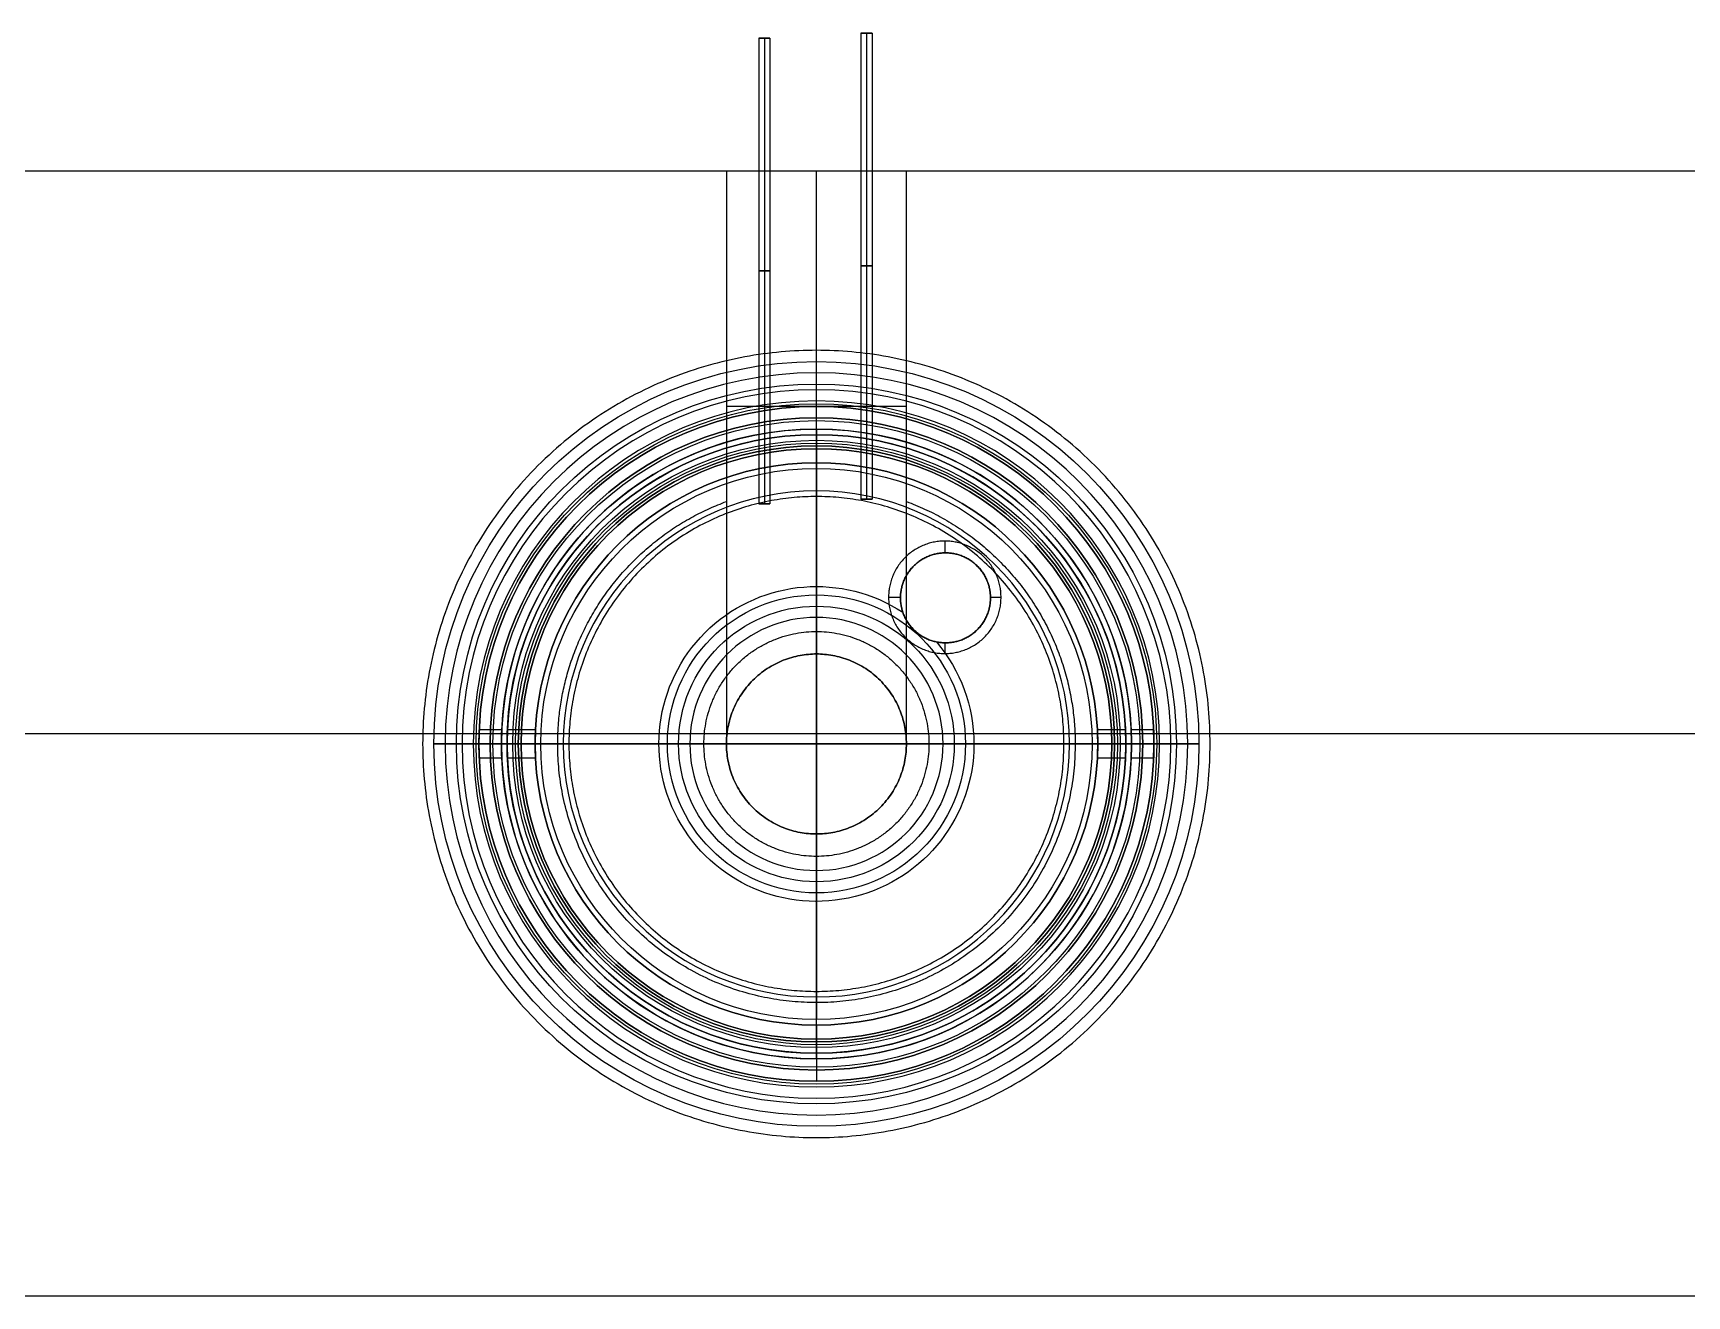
# Model space of a CAD drawing. Header units: millimetres. Extents: x 561 to 1161, y -49 to 63.
# Drawn here: x 708.2 to 855.2, y -49.1 to 63.2 of the extents above; entities that cross this region are included whole.
import ezdxf

# ---------------------------------------------------------------- set-up
doc = ezdxf.new("R2010")
doc.units = ezdxf.units.MM
for name, color, linetype, true_color in [('bobines', 32, 'Continuous', 0xcb5a22), ('Case', 168, 'Continuous', 0x0b0b0b), ('imprimé', 152, 'Continuous', 0x1456c0), ('MDF', 33, 'Continuous', 0xc5a573)]:
    doc.layers.add(name, color=color, linetype=linetype, true_color=true_color)

msp = doc.modelspace()

# ---------------------------------------------------------------- linework, layer by layer
at = {"layer": 'bobines'}
for p, q in [((781.77, 63.21, -188.36), (782.77, 63.21, -188.36)), ((782.27, 63.21, -188.86), (782.27, 63.21, -187.86)), ((772.69, 62.77, -188.36), (773.69, 62.77, -188.36)), ((773.19, 62.77, -188.86), (773.19, 62.77, -187.86)), ((772.69, 21.35, -188.36), (773.69, 21.35, -188.36)), ((773.19, 21.35, -188.86), (773.19, 21.35, -187.86)), ((777.82, 22, -187.15), (777.82, 10, -187.15)), ((777.82, 22, -189.45), (777.82, 10, -189.45)), ((781.77, 21.78, -188.36), (782.77, 21.78, -188.36)), ((782.27, 21.78, -188.86), (782.27, 21.78, -187.86)), ((755.82, 0, -187.15), (767.82, 0, -187.15)), ((755.82, 0, -189.45), (767.82, 0, -189.45)), ((787.82, 0, -187.15), (799.82, 0, -187.15)), ((787.82, 0, -189.45), (799.82, 0, -189.45)), ((777.82, -10, -187.15), (777.82, -22, -187.15)), ((777.82, -10, -189.45), (777.82, -22, -189.45))]:
    msp.add_line(p, q, dxfattribs=at)
at = {"layer": 'bobines', "extrusion": (0, -1, 0)}
for points in [[(782.77, 63.21, -188.36), (782.77, 63.21, -187.86), (782.27, 63.21, -187.86), (781.77, 63.21, -187.86), (781.77, 63.21, -188.36), (781.77, 63.21, -188.86), (782.27, 63.21, -188.86), (782.77, 63.21, -188.86), (782.77, 63.21, -188.36)], [(773.69, 62.77, -188.36), (773.69, 62.77, -187.86), (773.19, 62.77, -187.86), (772.69, 62.77, -187.86), (772.69, 62.77, -188.36), (772.69, 62.77, -188.86), (773.19, 62.77, -188.86), (773.69, 62.77, -188.86), (773.69, 62.77, -188.36)], [(773.69, 42.06, -188.36), (773.69, 42.06, -187.86), (773.19, 42.06, -187.86), (772.69, 42.06, -187.86), (772.69, 42.06, -188.36), (772.69, 42.06, -188.86), (773.19, 42.06, -188.86), (773.69, 42.06, -188.86), (773.69, 42.06, -188.36)], [(782.77, 42.5, -188.36), (782.77, 42.5, -187.86), (782.27, 42.5, -187.86), (781.77, 42.5, -187.86), (781.77, 42.5, -188.36), (781.77, 42.5, -188.86), (782.27, 42.5, -188.86), (782.77, 42.5, -188.86), (782.77, 42.5, -188.36)], [(773.69, 21.35, -188.36), (773.69, 21.35, -187.86), (773.19, 21.35, -187.86), (772.69, 21.35, -187.86), (772.69, 21.35, -188.36), (772.69, 21.35, -188.86), (773.19, 21.35, -188.86), (773.69, 21.35, -188.86), (773.69, 21.35, -188.36)], [(782.77, 21.78, -188.36), (782.77, 21.78, -187.86), (782.27, 21.78, -187.86), (781.77, 21.78, -187.86), (781.77, 21.78, -188.36), (781.77, 21.78, -188.86), (782.27, 21.78, -188.86), (782.77, 21.78, -188.86), (782.77, 21.78, -188.36)]]:
    msp.add_rational_spline(points, [1, 0.707106781187, 1, 0.707106781187, 1, 0.707106781187, 1, 0.707106781187, 1], degree=2, knots=[0, 0, 0, 0.785398, 0.785398, 1.570796, 1.570796, 2.356194, 2.356194, 3.141593, 3.141593, 3.141593], dxfattribs=at)
at = {"layer": 'bobines'}
for points in [[(781.77, 63.21, -188.36), (781.77, 42.5, -188.36), (781.77, 21.78, -188.36)], [(782.27, 63.21, -187.86), (782.27, 42.5, -187.86), (782.27, 21.78, -187.86)], [(782.27, 63.21, -188.86), (782.27, 42.5, -188.86), (782.27, 21.78, -188.86)], [(782.77, 63.21, -188.36), (782.77, 42.5, -188.36), (782.77, 21.78, -188.36)], [(772.69, 62.77, -188.36), (772.69, 42.06, -188.36), (772.69, 21.35, -188.36)], [(773.19, 62.77, -187.86), (773.19, 42.06, -187.86), (773.19, 21.35, -187.86)], [(773.19, 62.77, -188.86), (773.19, 42.06, -188.86), (773.19, 21.35, -188.86)], [(773.69, 62.77, -188.36), (773.69, 42.06, -188.36), (773.69, 21.35, -188.36)], [(777.82, 22, -187.15), (777.82, 22, -188.3), (777.82, 22, -189.45)], [(777.82, 10, -189.45), (777.82, 10, -188.3), (777.82, 10, -187.15)], [(767.82, 0, -189.45), (767.82, 0, -188.3), (767.82, 0, -187.15)], [(755.82, 0, -187.15), (755.82, 0, -188.3), (755.82, 0, -189.45)], [(787.82, 0, -189.45), (787.82, 0, -188.3), (787.82, 0, -187.15)], [(799.82, 0, -187.15), (799.82, 0, -188.3), (799.82, 0, -189.45)], [(777.82, -10, -189.45), (777.82, -10, -188.3), (777.82, -10, -187.15)], [(777.82, -22, -187.15), (777.82, -22, -188.3), (777.82, -22, -189.45)]]:
    msp.add_open_spline(points, degree=2, dxfattribs=at)
for points, knots in [([(799.82, 0, -187.15), (799.82, -22, -187.15), (777.82, -22, -187.15), (755.82, -22, -187.15), (755.82, 0, -187.15), (755.82, 22, -187.15), (777.82, 22, -187.15), (799.82, 22, -187.15), (799.82, 0, -187.15)], [0, 0, 0, 34.557519, 34.557519, 69.115038, 69.115038, 103.672558, 103.672558, 138.230077, 138.230077, 138.230077]), ([(799.82, 0, -189.45), (799.82, -22, -189.45), (777.82, -22, -189.45), (755.82, -22, -189.45), (755.82, 0, -189.45), (755.82, 22, -189.45), (777.82, 22, -189.45), (799.82, 22, -189.45), (799.82, 0, -189.45)], [0, 0, 0, 34.557519, 34.557519, 69.115038, 69.115038, 103.672558, 103.672558, 138.230077, 138.230077, 138.230077]), ([(799.82, 0, -188.3), (799.82, -22, -188.3), (777.82, -22, -188.3), (755.82, -22, -188.3), (755.82, 0, -188.3), (755.82, 22, -188.3), (777.82, 22, -188.3), (799.82, 22, -188.3), (799.82, 0, -188.3)], [0, 0, 0, 34.557519, 34.557519, 69.115038, 69.115038, 103.672558, 103.672558, 138.230077, 138.230077, 138.230077]), ([(787.82, 0, -187.15), (787.82, 10, -187.15), (777.82, 10, -187.15), (767.82, 10, -187.15), (767.82, 0, -187.15), (767.82, -10, -187.15), (777.82, -10, -187.15), (787.82, -10, -187.15), (787.82, 0, -187.15)], [0, 0, 0, 15.707963, 15.707963, 31.415927, 31.415927, 47.12389, 47.12389, 62.831853, 62.831853, 62.831853]), ([(787.82, 0, -189.45), (787.82, 10, -189.45), (777.82, 10, -189.45), (767.82, 10, -189.45), (767.82, 0, -189.45), (767.82, -10, -189.45), (777.82, -10, -189.45), (787.82, -10, -189.45), (787.82, 0, -189.45)], [0, 0, 0, 15.707963, 15.707963, 31.415927, 31.415927, 47.12389, 47.12389, 62.831853, 62.831853, 62.831853]), ([(787.82, 0, -188.43), (787.82, 10, -188.43), (777.82, 10, -188.43), (767.82, 10, -188.43), (767.82, 0, -188.43), (767.82, -10, -188.43), (777.82, -10, -188.43), (787.82, -10, -188.43), (787.82, 0, -188.43)], [0, 0, 0, 15.707963, 15.707963, 31.415927, 31.415927, 47.12389, 47.12389, 62.831853, 62.831853, 62.831853])]:
    msp.add_rational_spline(points, [1, 0.707106781187, 1, 0.707106781187, 1, 0.707106781187, 1, 0.707106781187, 1], degree=2, knots=knots, dxfattribs=at)
at = {"layer": 'Case'}
for p, q in [((789.23, 18.04, 70.71), (789.23, 16.99, 70.71)), ((784.23, 13.04, 70.71), (785.29, 13.04, 70.71)), ((793.29, 13.04, 70.71), (794.23, 13.04, 70.71)), ((789.23, 8.99, 70.71), (789.23, 8.04, 70.71))]:
    msp.add_line(p, q, dxfattribs=at)
at = {"layer": 'Case', "extrusion": (1, 0, 0)}
for points in [[(30, -30.09), (34, -63.09)], [(34, -63.09), (26.5, -68.09)], [(30, 49.91), (33, 67.91)], [(33, 67.91), (28, 71.91)], [(30, -6.09), (30, -30.09)], [(30, -5.59), (30, 49.91)], [(24.5, -66.09), (29, -63.09)], [(29, -63.09), (25, -30.09)], [(28, 10.41), (28, -5.59)], [(27.5, 8.91), (27.5, -6.09)], [(22.5, 68.91), (27.5, 64.91)], [(27.5, 64.91), (25, 49.91)], [(25, 9.91), (26.5, 9.91)], [(25, -30.09), (25, 9.91)], [(25, 49.91), (25, 10.41)], [(0, -6.09), (0, -30.09)], [(0, -5.59), (0, 0.9)], [(0, 3.4), (0, 49.91)], [(0, 10.41), (0, 3.4)], [(0, 0.9), (0, -5.59)], [(0, 8.91), (0, 3.4)], [(0, 0.9), (0, -6.09)], [(0, -30.09), (0, 0.9)], [(0, 3.4), (0, 9.91)], [(0, 49.91), (0, 10.41)], [(0, -30.09), (0, 0.9)], [(0, 3.4), (0, 9.91)], [(0, 49.91), (0, 10.41)], [(0, 0.9), (0, -6.09)], [(0, 10.41), (0, 3.4)], [(0, 0.9), (0, -5.59)], [(0, -6.09), (0, -30.09)], [(0, -5.59), (0, 0.9)], [(0, 3.4), (0, 49.91)], [(0, 8.91), (0, 3.4)], [(-22.5, 68.91), (-27.5, 64.91)], [(-24.5, -66.09), (-29, -63.09)], [(-29, -63.09), (-25, -30.09)], [(-25, -30.09), (-25, 9.91)], [(-25, 9.91), (-26.5, 9.91)], [(-27.5, 64.91), (-25, 49.91)], [(-25, 49.91), (-25, 10.41)], [(-34, -63.09), (-26.5, -68.09)], [(-27.5, 8.91), (-27.5, -6.09)], [(-28, 10.41), (-28, -5.59)], [(-33, 67.91), (-28, 71.91)], [(-30, -6.09), (-30, -30.09)], [(-30, -30.09), (-34, -63.09)], [(-30, -5.59), (-30, 49.91)], [(-30, 49.91), (-33, 67.91)]]:
    msp.add_lwpolyline(points, dxfattribs=at)
at = {"layer": 'Case'}
for points in [[(777.82, 27.5), (777.82, 30)], [(777.82, 28), (777.82, 30)], [(777.82, 28), (777.82, 8)], [(777.82, 25), (777.82, 28)], [(777.82, 26.5), (777.82, 0)], [(777.82, 0), (777.82, 24.5)], [(777.82, 8), (777.82, 22.5)], [(750.32, 0), (747.82, 0)], [(749.82, 0), (747.82, 0)], [(749.82, 0), (769.82, 0)], [(752.82, 0), (749.82, 0)], [(751.32, 0), (777.82, 0)], [(777.82, 0), (753.32, 0)], [(769.82, 0), (755.32, 0)], [(777.82, 0), (802.32, 0)], [(804.32, 0), (777.82, 0)], [(777.82, -26.5), (777.82, 0)], [(777.82, 0), (777.82, -24.5)], [(805.82, 0), (785.82, 0)], [(785.82, 0), (800.32, 0)], [(802.82, 0), (805.82, 0)], [(805.32, 0), (807.82, 0)], [(805.82, 0), (807.82, 0)], [(777.82, -28), (777.82, -8)], [(777.82, -8), (777.82, -22.5)], [(777.82, -25), (777.82, -28)], [(777.82, -27.5), (777.82, -30)], [(777.82, -28), (777.82, -30)]]:
    msp.add_lwpolyline(points, dxfattribs=at)
at = {"layer": 'Case', "extrusion": (0, 1, 0)}
for points in [[(-747.82, -30.09), (-743.82, -63.09)], [(-743.82, -63.09), (-751.32, -68.09)], [(-747.82, 49.91), (-744.82, 67.91)], [(-744.82, 67.91), (-749.82, 71.91)], [(-753.32, -66.09), (-748.82, -63.09)], [(-748.82, -63.09), (-752.82, -30.09)], [(-755.32, 68.91), (-750.32, 64.91)], [(-750.32, 64.91), (-752.82, 49.91)], [(-752.82, 9.91), (-751.32, 9.91)], [(-800.32, 68.91), (-805.32, 64.91)], [(-802.32, -66.09), (-806.82, -63.09)], [(-802.82, 9.91), (-804.32, 9.91)], [(-806.82, -63.09), (-802.82, -30.09)], [(-805.32, 64.91), (-802.82, 49.91)], [(-811.82, -63.09), (-804.32, -68.09)], [(-810.82, 67.91), (-805.82, 71.91)], [(-807.82, -30.09), (-811.82, -63.09)], [(-807.82, 49.91), (-810.82, 67.91)]]:
    msp.add_lwpolyline(points, dxfattribs=at)
at = {"layer": 'Case'}
for centre, radius in [((777.82, 0, -63.09), 34), ((777.82, 0, -46.59), 32), ((777.82, 0, -65.59), 30.25), ((777.82, 0, -6.09), 30), ((777.82, 0, -30.09), 30), ((777.82, 0, -18.09), 30), ((777.82, 0, -63.09), 29), ((777.82, 0, -6.09), 28.75), ((777.82, 0, -6.09), 27.5), ((777.82, 0, 8.91), 27.5), ((777.82, 0, -46.59), 27), ((777.82, 0, 9.41), 27), ((777.82, 0, -64.59), 26.75), ((777.82, 0, -68.09), 26.5), ((777.82, 0, 9.91), 26.5), ((777.82, 0, 9.91), 26.25), ((777.82, 0, -30.09), 25), ((777.82, 0, 9.91), 25), ((777.82, 0, -10.09), 25), ((777.82, 0, -66.09), 24.5), ((777.82, 0, -68.09), 13.25), ((777.82, 0, -66.09), 12.25)]:
    msp.add_circle(centre, radius, dxfattribs=at)
at = {"layer": 'Case', "extrusion": (0, 0, -1)}
for centre, radius in [((-777.82, 0, -67.91), 33), ((-777.82, 0, -58.91), 31.5), ((-777.82, 0, -69.91), 30.5), ((-777.82, 0, 5.59), 30), ((-777.82, 0, -49.91), 30), ((-777.82, 0, -22.16), 30), ((-777.82, 0, 5.59), 29), ((-777.82, 0, -10.41), 28), ((-777.82, 0, 5.59), 28), ((-777.82, 0, -71.91), 28), ((-777.82, 0, -64.91), 27.5), ((-777.82, 0, -10.41), 26.5), ((-777.82, 0, -57.41), 26.25), ((-777.82, 0, -49.91), 25), ((-777.82, 0, -10.41), 25), ((-777.82, 0, -66.91), 25), ((-777.82, 0, -30.16), 25), ((-777.82, 0, -68.91), 22.5), ((-777.82, 0, -68.91), 11.25)]:
    msp.add_circle(centre, radius, dxfattribs=at)
for centre, radius, start, end in [((-777.82, 0, -2.41), 28, 2.5066, 177.4934), ((-777.82, 0, -71.91), 14, 180, 123.2653), ((-777.82, 0, -71.91), 14, 139.6252, 180), ((-777.82, 0, -2.41), 28, 182.5066, 357.4934)]:
    msp.add_arc(centre, radius, start, end, dxfattribs=at)
at = {"layer": 'Case'}
for start, end in [(2.5535, 177.4465), (182.5535, 357.4465)]:
    msp.add_arc((777.82, 0, 1.91), 27.5, start, end, dxfattribs=at)
for points in [[(777.82, 27.5, 8.91), (777.82, 27, 9.41), (777.82, 26.5, 9.91)], [(789.23, 18.04, 70.71), (789.23, 18.04, 69.81), (789.23, 18.04, 68.91)], [(789.29, 16.99, 71.91), (789.29, 16.99, 71.31), (789.29, 16.99, 70.71)], [(784.23, 13.04, 70.71), (784.23, 13.04, 69.81), (784.23, 13.04, 68.91)], [(785.29, 12.99, 71.91), (785.29, 12.99, 71.31), (785.29, 12.99, 70.71)], [(793.29, 12.99, 71.91), (793.29, 12.99, 71.31), (793.29, 12.99, 70.71)], [(794.23, 13.04, 70.71), (794.23, 13.04, 69.81), (794.23, 13.04, 68.91)], [(789.29, 8.99, 71.91), (789.29, 8.99, 71.31), (789.29, 8.99, 70.71)], [(777.82, 8, 71.91), (777.82, 8, 70.41), (777.82, 8, 68.91)], [(789.23, 8.04, 70.71), (789.23, 8.04, 69.81), (789.23, 8.04, 68.91)], [(749.82, 0, 0.9), (748.82, 0, 0.9), (747.82, 0, 0.9)], [(749.85, 1.25, 2.15), (748.85, 1.25, 2.15), (747.85, 1.25, 2.15)], [(752.82, 0, 0.9), (751.57, 0, 0.9), (750.32, 0, 0.9)], [(750.32, 0, 8.91), (750.82, 0, 9.41), (751.32, 0, 9.91)], [(752.85, 1.25, 2.15), (751.6, 1.25, 2.15), (750.35, 1.25, 2.15)], [(785.82, 0, 71.91), (785.82, 0, 70.41), (785.82, 0, 68.91)], [(805.29, 1.25, 2.15), (804.04, 1.25, 2.15), (802.79, 1.25, 2.15)], [(805.32, 0, 0.9), (804.07, 0, 0.9), (802.82, 0, 0.9)], [(807.79, 1.25, 2.15), (806.79, 1.25, 2.15), (805.79, 1.25, 2.15)], [(807.82, 0, 0.9), (806.82, 0, 0.9), (805.82, 0, 0.9)], [(749.82, 0, 3.4), (748.82, 0, 3.4), (747.82, 0, 3.4)], [(749.85, -1.25, 2.15), (748.85, -1.25, 2.15), (747.85, -1.25, 2.15)], [(752.82, 0, 3.4), (751.57, 0, 3.4), (750.32, 0, 3.4)], [(752.85, -1.25, 2.15), (751.6, -1.25, 2.15), (750.35, -1.25, 2.15)], [(769.82, 0, 71.91), (769.82, 0, 70.41), (769.82, 0, 68.91)], [(805.29, -1.25, 2.15), (804.04, -1.25, 2.15), (802.79, -1.25, 2.15)], [(805.32, 0, 3.4), (804.07, 0, 3.4), (802.82, 0, 3.4)], [(805.32, 0, 8.91), (804.82, 0, 9.41), (804.32, 0, 9.91)], [(807.79, -1.25, 2.15), (806.79, -1.25, 2.15), (805.79, -1.25, 2.15)], [(807.82, 0, 3.4), (806.82, 0, 3.4), (805.82, 0, 3.4)], [(777.82, -8, 71.91), (777.82, -8, 70.41), (777.82, -8, 68.91)], [(777.82, -27.5, 8.91), (777.82, -27, 9.41), (777.82, -26.5, 9.91)]]:
    msp.add_open_spline(points, degree=2, dxfattribs=at)
for points, knots in [([(794.23, 13.04, 70.71), (794.23, 8.04, 70.71), (789.23, 8.04, 70.71), (784.23, 8.04, 70.71), (784.23, 13.04, 70.71), (784.23, 18.04, 70.71), (789.23, 18.04, 70.71), (794.23, 18.04, 70.71), (794.23, 13.04, 70.71)], [0, 0, 0, 7.853982, 7.853982, 15.707963, 15.707963, 23.561945, 23.561945, 31.415927, 31.415927, 31.415927]), ([(794.23, 13.04, 68.91), (794.23, 8.04, 68.91), (789.23, 8.04, 68.91), (784.23, 8.04, 68.91), (784.23, 13.04, 68.91), (784.23, 18.04, 68.91), (789.23, 18.04, 68.91), (794.23, 18.04, 68.91), (794.23, 13.04, 68.91)], [0, 0, 0, 7.853982, 7.853982, 15.707963, 15.707963, 23.561945, 23.561945, 31.415927, 31.415927, 31.415927]), ([(794.23, 13.04, 69.21), (794.23, 8.04, 69.21), (789.23, 8.04, 69.21), (784.23, 8.04, 69.21), (784.23, 13.04, 69.21), (784.23, 18.04, 69.21), (789.23, 18.04, 69.21), (794.23, 18.04, 69.21), (794.23, 13.04, 69.21)], [0, 0, 0, 7.853982, 7.853982, 15.707963, 15.707963, 23.561945, 23.561945, 31.415927, 31.415927, 31.415927]), ([(793.29, 12.99, 70.71), (793.29, 16.99, 70.71), (789.29, 16.99, 70.71), (785.29, 16.99, 70.71), (785.29, 12.99, 70.71), (785.29, 8.99, 70.71), (789.29, 8.99, 70.71), (793.29, 8.99, 70.71), (793.29, 12.99, 70.71)], [-25.132741, -25.132741, -25.132741, -18.849556, -18.849556, -12.566371, -12.566371, -6.283185, -6.283185, 0, 0, 0]), ([(793.29, 12.99, 71.91), (793.29, 16.99, 71.91), (789.29, 16.99, 71.91), (785.29, 16.99, 71.91), (785.29, 12.99, 71.91), (785.29, 8.99, 71.91), (789.29, 8.99, 71.91), (793.29, 8.99, 71.91), (793.29, 12.99, 71.91)], [-25.132741, -25.132741, -25.132741, -18.849556, -18.849556, -12.566371, -12.566371, -6.283185, -6.283185, 0, 0, 0]), ([(793.29, 12.99, 71.24), (793.29, 8.99, 71.24), (789.29, 8.99, 71.24), (785.29, 8.99, 71.24), (785.29, 12.99, 71.24), (785.29, 16.99, 71.24), (789.29, 16.99, 71.24), (793.29, 16.99, 71.24), (793.29, 12.99, 71.24)], [0, 0, 0, 6.283185, 6.283185, 12.566371, 12.566371, 18.849556, 18.849556, 25.132741, 25.132741, 25.132741]), ([(785.82, 0, 71.91), (785.82, 8, 71.91), (777.82, 8, 71.91), (769.82, 8, 71.91), (769.82, 0, 71.91), (769.82, -8, 71.91), (777.82, -8, 71.91), (785.82, -8, 71.91), (785.82, 0, 71.91)], [-50.265482, -50.265482, -50.265482, -37.699112, -37.699112, -25.132741, -25.132741, -12.566371, -12.566371, 0, 0, 0]), ([(785.82, 0, 68.91), (785.82, -8, 68.91), (777.82, -8, 68.91), (769.82, -8, 68.91), (769.82, 0, 68.91), (769.82, 8, 68.91), (777.82, 8, 68.91), (785.82, 8, 68.91), (785.82, 0, 68.91)], [0, 0, 0, 12.566371, 12.566371, 25.132741, 25.132741, 37.699112, 37.699112, 50.265482, 50.265482, 50.265482]), ([(785.82, 0, 71.26), (785.82, -8, 71.26), (777.82, -8, 71.26), (769.82, -8, 71.26), (769.82, 0, 71.26), (769.82, 8, 71.26), (777.82, 8, 71.26), (785.82, 8, 71.26), (785.82, 0, 71.26)], [0, 0, 0, 12.566371, 12.566371, 25.132741, 25.132741, 37.699112, 37.699112, 50.265482, 50.265482, 50.265482])]:
    msp.add_rational_spline(points, [1, 0.707106781187, 1, 0.707106781187, 1, 0.707106781187, 1, 0.707106781187, 1], degree=2, knots=knots, dxfattribs=at)
for points, knots in [([(747.85, 1.25, 2.15), (747.85, 1.25, 1.99), (747.85, 1.22, 1.83), (747.84, 1.09, 1.52), (747.84, 1, 1.39), (747.83, 0.77, 1.15), (747.83, 0.63, 1.06), (747.82, 0.33, 0.94), (747.82, 0.16, 0.9), (747.82, 0, 0.9), (747.82, -0.16, 0.9), (747.82, -0.33, 0.94), (747.83, -0.63, 1.06), (747.83, -0.77, 1.15), (747.84, -1, 1.39), (747.84, -1.09, 1.52), (747.85, -1.22, 1.83), (747.85, -1.25, 1.99), (747.85, -1.25, 2.15), (747.85, -1.25, 2.32), (747.85, -1.22, 2.48), (747.84, -1.09, 2.78), (747.84, -1, 2.92), (747.83, -0.77, 3.15), (747.83, -0.63, 3.25), (747.82, -0.33, 3.37), (747.82, -0.16, 3.4), (747.82, 0, 3.4), (747.82, 0.16, 3.4), (747.82, 0.33, 3.37), (747.83, 0.63, 3.25), (747.83, 0.77, 3.15), (747.84, 1, 2.92), (747.84, 1.09, 2.78), (747.85, 1.22, 2.48), (747.85, 1.25, 2.32), (747.85, 1.25, 2.15)], [0, 0, 0, 0, 0.494101, 0.494101, 0.98818, 0.98818, 1.482259, 1.482259, 1.976359, 1.976359, 1.976359, 2.47046, 2.47046, 2.964539, 2.964539, 3.458618, 3.458618, 3.952719, 3.952719, 3.952719, 4.44682, 4.44682, 4.940899, 4.940899, 5.434978, 5.434978, 5.929078, 5.929078, 5.929078, 6.423179, 6.423179, 6.917258, 6.917258, 7.411337, 7.411337, 7.905438, 7.905438, 7.905438, 7.905438]), ([(749.85, 1.25, 2.15), (749.85, 1.25, 2.32), (749.85, 1.22, 2.48), (749.84, 1.09, 2.78), (749.84, 1, 2.92), (749.83, 0.77, 3.15), (749.83, 0.63, 3.25), (749.82, 0.33, 3.37), (749.82, 0.16, 3.4), (749.82, 0, 3.4), (749.82, -0.16, 3.4), (749.82, -0.33, 3.37), (749.83, -0.63, 3.25), (749.83, -0.77, 3.15), (749.84, -1, 2.92), (749.84, -1.09, 2.78), (749.85, -1.22, 2.48), (749.85, -1.25, 2.32), (749.85, -1.25, 2.15), (749.85, -1.25, 1.99), (749.85, -1.22, 1.83), (749.84, -1.09, 1.52), (749.84, -1, 1.39), (749.83, -0.77, 1.15), (749.83, -0.63, 1.06), (749.82, -0.33, 0.94), (749.82, -0.16, 0.9), (749.82, 0, 0.9), (749.82, 0.16, 0.9), (749.82, 0.33, 0.94), (749.83, 0.63, 1.06), (749.83, 0.77, 1.15), (749.84, 1, 1.39), (749.84, 1.09, 1.52), (749.85, 1.22, 1.83), (749.85, 1.25, 1.99), (749.85, 1.25, 2.15)], [0, 0, 0, 0, 0.494111, 0.494111, 0.988196, 0.988196, 1.482282, 1.482282, 1.976393, 1.976393, 1.976393, 2.470503, 2.470503, 2.964589, 2.964589, 3.458674, 3.458674, 3.952785, 3.952785, 3.952785, 4.446896, 4.446896, 4.940981, 4.940981, 5.435067, 5.435067, 5.929178, 5.929178, 5.929178, 6.423288, 6.423288, 6.917374, 6.917374, 7.411459, 7.411459, 7.90557, 7.90557, 7.90557, 7.90557]), ([(750.35, 1.25, 2.15), (750.35, 1.25, 1.99), (750.35, 1.22, 1.83), (750.34, 1.09, 1.52), (750.34, 1, 1.39), (750.33, 0.77, 1.15), (750.33, 0.63, 1.06), (750.32, 0.33, 0.94), (750.32, 0.16, 0.9), (750.32, 0, 0.9), (750.32, -0.16, 0.9), (750.32, -0.33, 0.94), (750.33, -0.63, 1.06), (750.33, -0.77, 1.15), (750.34, -1, 1.39), (750.34, -1.09, 1.52), (750.35, -1.22, 1.83), (750.35, -1.25, 1.99), (750.35, -1.25, 2.15), (750.35, -1.25, 2.32), (750.35, -1.22, 2.48), (750.34, -1.09, 2.78), (750.34, -1, 2.92), (750.33, -0.77, 3.15), (750.33, -0.63, 3.25), (750.32, -0.33, 3.37), (750.32, -0.16, 3.4), (750.32, 0, 3.4), (750.32, 0.16, 3.4), (750.32, 0.33, 3.37), (750.33, 0.63, 3.25), (750.33, 0.77, 3.15), (750.34, 1, 2.92), (750.34, 1.09, 2.78), (750.35, 1.22, 2.48), (750.35, 1.25, 2.32), (750.35, 1.25, 2.15)], [0, 0, 0, 0, 0.494114, 0.494114, 0.988201, 0.988201, 1.482288, 1.482288, 1.976402, 1.976402, 1.976402, 2.470515, 2.470515, 2.964603, 2.964603, 3.45869, 3.45869, 3.952804, 3.952804, 3.952804, 4.446917, 4.446917, 4.941005, 4.941005, 5.435092, 5.435092, 5.929206, 5.929206, 5.929206, 6.423319, 6.423319, 6.917407, 6.917407, 7.411494, 7.411494, 7.905608, 7.905608, 7.905608, 7.905608]), ([(752.85, 1.25, 2.15), (752.85, 1.25, 2.32), (752.85, 1.22, 2.48), (752.84, 1.09, 2.78), (752.84, 1, 2.92), (752.83, 0.77, 3.15), (752.83, 0.63, 3.25), (752.82, 0.33, 3.37), (752.82, 0.16, 3.4), (752.82, 0, 3.4), (752.82, -0.16, 3.4), (752.82, -0.33, 3.37), (752.83, -0.63, 3.25), (752.83, -0.77, 3.15), (752.84, -1, 2.92), (752.84, -1.09, 2.78), (752.85, -1.22, 2.48), (752.85, -1.25, 2.32), (752.85, -1.25, 2.15), (752.85, -1.25, 1.99), (752.85, -1.22, 1.83), (752.84, -1.09, 1.52), (752.84, -1, 1.39), (752.83, -0.77, 1.15), (752.83, -0.63, 1.06), (752.82, -0.33, 0.94), (752.82, -0.16, 0.9), (752.82, 0, 0.9), (752.82, 0.16, 0.9), (752.82, 0.33, 0.94), (752.83, 0.63, 1.06), (752.83, 0.77, 1.15), (752.84, 1, 1.39), (752.84, 1.09, 1.52), (752.85, 1.22, 1.83), (752.85, 1.25, 1.99), (752.85, 1.25, 2.15)], [0, 0, 0, 0, 0.49413, 0.49413, 0.988229, 0.988229, 1.482327, 1.482327, 1.976458, 1.976458, 1.976458, 2.470588, 2.470588, 2.964687, 2.964687, 3.458785, 3.458785, 3.952916, 3.952916, 3.952916, 4.447046, 4.447046, 4.941144, 4.941144, 5.435243, 5.435243, 5.929373, 5.929373, 5.929373, 6.423504, 6.423504, 6.917602, 6.917602, 7.411701, 7.411701, 7.905831, 7.905831, 7.905831, 7.905831]), ([(802.79, 1.25, 2.15), (802.79, 1.25, 1.99), (802.79, 1.22, 1.83), (802.8, 1.09, 1.52), (802.8, 1, 1.39), (802.81, 0.77, 1.15), (802.81, 0.63, 1.06), (802.82, 0.33, 0.94), (802.82, 0.16, 0.9), (802.82, 0, 0.9)], [0, 0, 0, 0, 0.49413, 0.49413, 0.988229, 0.988229, 1.482327, 1.482327, 1.976458, 1.976458, 1.976458, 1.976458]), ([(802.82, 0, 3.4), (802.82, 0.16, 3.4), (802.82, 0.33, 3.37), (802.81, 0.63, 3.25), (802.81, 0.77, 3.15), (802.8, 1, 2.92), (802.8, 1.09, 2.78), (802.79, 1.22, 2.48), (802.79, 1.25, 2.32), (802.79, 1.25, 2.15)], [0, 0, 0, 0, 0.49413, 0.49413, 0.988229, 0.988229, 1.482327, 1.482327, 1.976458, 1.976458, 1.976458, 1.976458]), ([(802.82, 0, 0.9), (802.82, -0.16, 0.9), (802.82, -0.33, 0.94), (802.81, -0.63, 1.06), (802.81, -0.77, 1.15), (802.8, -1, 1.39), (802.8, -1.09, 1.52), (802.79, -1.22, 1.83), (802.79, -1.25, 1.99), (802.79, -1.25, 2.15), (802.79, -1.25, 2.32), (802.79, -1.22, 2.48), (802.8, -1.09, 2.78), (802.8, -1, 2.92), (802.81, -0.77, 3.15), (802.81, -0.63, 3.25), (802.82, -0.33, 3.37), (802.82, -0.16, 3.4), (802.82, 0, 3.4)], [0, 0, 0, 0, 0.49413, 0.49413, 0.988229, 0.988229, 1.482327, 1.482327, 1.976458, 1.976458, 1.976458, 2.470588, 2.470588, 2.964687, 2.964687, 3.458785, 3.458785, 3.952916, 3.952916, 3.952916, 3.952916]), ([(805.32, 0, 0.9), (805.32, 0.16, 0.9), (805.32, 0.33, 0.94), (805.31, 0.63, 1.06), (805.31, 0.77, 1.15), (805.3, 1, 1.39), (805.3, 1.09, 1.52), (805.29, 1.22, 1.83), (805.29, 1.25, 1.99), (805.29, 1.25, 2.15)], [0, 0, 0, 0, 0.494114, 0.494114, 0.988201, 0.988201, 1.482288, 1.482288, 1.976402, 1.976402, 1.976402, 1.976402]), ([(805.29, 1.25, 2.15), (805.29, 1.25, 2.32), (805.29, 1.22, 2.48), (805.3, 1.09, 2.78), (805.3, 1, 2.92), (805.31, 0.77, 3.15), (805.31, 0.63, 3.25), (805.32, 0.33, 3.37), (805.32, 0.16, 3.4), (805.32, 0, 3.4)], [0, 0, 0, 0, 0.494114, 0.494114, 0.988201, 0.988201, 1.482288, 1.482288, 1.976402, 1.976402, 1.976402, 1.976402]), ([(805.32, 0, 3.4), (805.32, -0.16, 3.4), (805.32, -0.33, 3.37), (805.31, -0.63, 3.25), (805.31, -0.77, 3.15), (805.3, -1, 2.92), (805.3, -1.09, 2.78), (805.29, -1.22, 2.48), (805.29, -1.25, 2.32), (805.29, -1.25, 2.15), (805.29, -1.25, 1.99), (805.29, -1.22, 1.83), (805.3, -1.09, 1.52), (805.3, -1, 1.39), (805.31, -0.77, 1.15), (805.31, -0.63, 1.06), (805.32, -0.33, 0.94), (805.32, -0.16, 0.9), (805.32, 0, 0.9)], [0, 0, 0, 0, 0.494114, 0.494114, 0.988201, 0.988201, 1.482288, 1.482288, 1.976402, 1.976402, 1.976402, 2.470516, 2.470516, 2.964603, 2.964603, 3.45869, 3.45869, 3.952804, 3.952804, 3.952804, 3.952804]), ([(805.79, 1.25, 2.15), (805.79, 1.25, 1.99), (805.79, 1.22, 1.83), (805.8, 1.09, 1.52), (805.8, 1, 1.39), (805.81, 0.77, 1.15), (805.81, 0.63, 1.06), (805.82, 0.33, 0.94), (805.82, 0.16, 0.9), (805.82, 0, 0.9)], [0, 0, 0, 0, 0.494111, 0.494111, 0.988196, 0.988196, 1.482282, 1.482282, 1.976393, 1.976393, 1.976393, 1.976393]), ([(805.82, 0, 3.4), (805.82, 0.16, 3.4), (805.82, 0.33, 3.37), (805.81, 0.63, 3.25), (805.81, 0.77, 3.15), (805.8, 1, 2.92), (805.8, 1.09, 2.78), (805.79, 1.22, 2.48), (805.79, 1.25, 2.32), (805.79, 1.25, 2.15)], [0, 0, 0, 0, 0.494111, 0.494111, 0.988196, 0.988196, 1.482282, 1.482282, 1.976393, 1.976393, 1.976393, 1.976393]), ([(805.82, 0, 0.9), (805.82, -0.16, 0.9), (805.82, -0.33, 0.94), (805.81, -0.63, 1.06), (805.81, -0.77, 1.15), (805.8, -1, 1.39), (805.8, -1.09, 1.52), (805.79, -1.22, 1.83), (805.79, -1.25, 1.99), (805.79, -1.25, 2.15), (805.79, -1.25, 2.32), (805.79, -1.22, 2.48), (805.8, -1.09, 2.78), (805.8, -1, 2.92), (805.81, -0.77, 3.15), (805.81, -0.63, 3.25), (805.82, -0.33, 3.37), (805.82, -0.16, 3.4), (805.82, 0, 3.4)], [0, 0, 0, 0, 0.494111, 0.494111, 0.988196, 0.988196, 1.482282, 1.482282, 1.976393, 1.976393, 1.976393, 2.470503, 2.470503, 2.964589, 2.964589, 3.458674, 3.458674, 3.952785, 3.952785, 3.952785, 3.952785]), ([(807.82, 0, 0.9), (807.82, 0.16, 0.9), (807.82, 0.33, 0.94), (807.81, 0.63, 1.06), (807.81, 0.77, 1.15), (807.8, 1, 1.39), (807.8, 1.09, 1.52), (807.8, 1.22, 1.83), (807.79, 1.25, 1.99), (807.79, 1.25, 2.15)], [0, 0, 0, 0, 0.494101, 0.494101, 0.98818, 0.98818, 1.482259, 1.482259, 1.976359, 1.976359, 1.976359, 1.976359]), ([(807.79, 1.25, 2.15), (807.79, 1.25, 2.32), (807.8, 1.22, 2.48), (807.8, 1.09, 2.78), (807.8, 1, 2.92), (807.81, 0.77, 3.15), (807.81, 0.63, 3.25), (807.82, 0.33, 3.37), (807.82, 0.16, 3.4), (807.82, 0, 3.4)], [0, 0, 0, 0, 0.494101, 0.494101, 0.98818, 0.98818, 1.482259, 1.482259, 1.976359, 1.976359, 1.976359, 1.976359]), ([(807.82, 0, 3.4), (807.82, -0.16, 3.4), (807.82, -0.33, 3.37), (807.81, -0.63, 3.25), (807.81, -0.77, 3.15), (807.8, -1, 2.92), (807.8, -1.09, 2.78), (807.8, -1.22, 2.48), (807.79, -1.25, 2.32), (807.79, -1.25, 2.15), (807.79, -1.25, 1.99), (807.8, -1.22, 1.83), (807.8, -1.09, 1.52), (807.8, -1, 1.39), (807.81, -0.77, 1.15), (807.81, -0.63, 1.06), (807.82, -0.33, 0.94), (807.82, -0.16, 0.9), (807.82, 0, 0.9)], [0, 0, 0, 0, 0.494101, 0.494101, 0.98818, 0.98818, 1.482259, 1.482259, 1.976359, 1.976359, 1.976359, 2.47046, 2.47046, 2.964539, 2.964539, 3.458618, 3.458618, 3.952719, 3.952719, 3.952719, 3.952719])]:
    msp.add_open_spline(points, degree=3, knots=knots, dxfattribs=at)
at = {"layer": 'imprimé'}
for p, q in [((561.19, 0.92, -124.76), (1161.19, 0.92, -124.76)), ((561.19, 0.92, -124.26), (1161.19, 0.92, -124.26))]:
    msp.add_line(p, q, dxfattribs=at)
for points in [[(1161.19, 50.92, -124.76), (861.19, 50.92, -124.76), (561.19, 50.92, -124.76)], [(1161.19, 50.92, -124.26), (861.19, 50.92, -124.26), (561.19, 50.92, -124.26)], [(1161.19, 50.92, -124.51), (861.19, 50.92, -124.51), (561.19, 50.92, -124.51)], [(561.19, -49.08, -124.76), (861.19, -49.08, -124.76), (1161.19, -49.08, -124.76)], [(561.19, -49.08, -124.26), (861.19, -49.08, -124.26), (1161.19, -49.08, -124.26)], [(561.19, -49.08, -124.51), (861.19, -49.08, -124.51), (1161.19, -49.08, -124.51)]]:
    msp.add_open_spline(points, degree=2, dxfattribs=at)
at = {"layer": 'MDF'}
for p, q in [((777.82, 0, -189.45), (777.82, 50.92, -189.45)), ((769.82, 30.03, -189.45), (785.82, 30.03, -189.45)), ((561.19, 0.92, -196.95), (1161.19, 0.92, -196.95)), ((650.8, 0.92, -186.95), (754.84, 0.92, -186.95)), ((662.81, 0.92, -68.21), (742.83, 0.92, -68.21)), ((662.81, 0.92, -48.21), (742.83, 0.92, -48.21)), ((777.82, 0, -189.45), (777.82, -23, -189.45)), ((800.8, 0.92, -186.95), (904.84, 0.92, -186.95)), ((812.81, 0.92, -68.21), (892.83, 0.92, -68.21)), ((812.81, 0.92, -48.21), (892.83, 0.92, -48.21)), ((754.82, 0, -189.45), (769.82, 0, -189.45)), ((785.82, 0, -189.45), (800.82, 0, -189.45))]:
    msp.add_line(p, q, dxfattribs=at)
for points in [[(1161.19, 50.92, -196.95), (861.19, 50.92, -196.95), (561.19, 50.92, -196.95)], [(1161.19, 50.92, -191.95), (861.19, 50.92, -191.95), (561.19, 50.92, -191.95)], [(1161.19, 50.92, -68.21), (861.19, 50.92, -68.21), (561.19, 50.92, -68.21)], [(1161.19, 50.92, -48.21), (861.19, 50.92, -48.21), (561.19, 50.92, -48.21)], [(1161.19, 50.92, -58.21), (861.19, 50.92, -58.21), (561.19, 50.92, -58.21)], [(769.82, 50.92, -186.95), (702.82, 50.92, -186.95), (635.82, 50.92, -186.95)], [(769.82, 50.92, -186.95), (769.82, 50.92, -188.2), (769.82, 50.92, -189.45)], [(785.82, 50.92, -189.45), (777.82, 50.92, -189.45), (769.82, 50.92, -189.45)], [(769.82, 50.92, -186.95), (769.82, 36.24, -186.95), (769.82, 21.56, -186.95)], [(769.82, 50.92, -189.45), (769.82, 25.46, -189.45), (769.82, 0, -189.45)], [(769.82, 50.92, -188.2), (769.82, 36.24, -188.2), (769.82, 21.56, -188.2)], [(785.82, 0, -189.45), (785.82, 25.46, -189.45), (785.82, 50.92, -189.45)], [(785.82, 50.92, -189.45), (785.82, 50.92, -188.2), (785.82, 50.92, -186.95)], [(785.82, 21.56, -186.95), (785.82, 36.24, -186.95), (785.82, 50.92, -186.95)], [(919.82, 50.92, -186.95), (852.82, 50.92, -186.95), (785.82, 50.92, -186.95)], [(785.82, 21.56, -188.2), (785.82, 36.24, -188.2), (785.82, 50.92, -188.2)], [(777.82, 35, -48.21), (777.82, 35, -58.21), (777.82, 35, -68.21)], [(769.82, 30.03, -189.45), (769.82, 30.03, -188.2), (769.82, 30.03, -186.95)], [(785.82, 30.03, -189.45), (785.82, 30.03, -188.2), (785.82, 30.03, -186.95)], [(769.82, 21.56, -186.95), (769.82, 21.56, -188.2), (769.82, 21.56, -189.45)], [(769.82, 21.56, -189.45), (769.82, 10.78, -189.45), (769.82, 0, -189.45)], [(785.82, 21.56, -189.45), (785.82, 21.56, -188.2), (785.82, 21.56, -186.95)], [(785.82, 0, -189.45), (785.82, 10.78, -189.45), (785.82, 21.56, -189.45)], [(769.82, 0, -189.45), (777.82, 0, -189.45), (785.82, 0, -189.45)], [(769.82, 0, -189.45), (769.82, 0, -189.45), (769.82, 0, -189.45)], [(777.82, 0, -189.45), (777.82, 0, -189.45), (777.82, 0, -189.45)], [(785.82, 0, -189.45), (785.82, 0, -189.45), (785.82, 0, -189.45)], [(800.82, 0, -186.95), (800.82, 0, -188.2), (800.82, 0, -189.45)], [(812.82, 0, -48.21), (812.82, 0, -58.21), (812.82, 0, -68.21)], [(742.82, 0, -48.21), (742.82, 0, -58.21), (742.82, 0, -68.21)], [(754.82, 0, -186.95), (754.82, 0, -188.2), (754.82, 0, -189.45)], [(769.82, 0, -189.45), (777.82, 0, -189.45), (785.82, 0, -189.45)], [(777.82, -23, -186.95), (777.82, -23, -188.2), (777.82, -23, -189.45)], [(777.82, -35, -48.21), (777.82, -35, -58.21), (777.82, -35, -68.21)], [(561.19, -49.08, -196.95), (861.19, -49.08, -196.95), (1161.19, -49.08, -196.95)], [(561.19, -49.08, -186.95), (861.19, -49.08, -186.95), (1161.19, -49.08, -186.95)], [(561.19, -49.08, -191.95), (861.19, -49.08, -191.95), (1161.19, -49.08, -191.95)], [(561.19, -49.08, -68.21), (861.19, -49.08, -68.21), (1161.19, -49.08, -68.21)], [(561.19, -49.08, -48.21), (861.19, -49.08, -48.21), (1161.19, -49.08, -48.21)], [(561.19, -49.08, -58.21), (861.19, -49.08, -58.21), (1161.19, -49.08, -58.21)]]:
    msp.add_open_spline(points, degree=2, dxfattribs=at)
for points, weights, knots in [([(812.82, 0, -68.21), (812.82, -35, -68.21), (777.82, -35, -68.21), (742.82, -35, -68.21), (742.82, 0, -68.21), (742.82, 35, -68.21), (777.82, 35, -68.21), (812.82, 35, -68.21), (812.82, 0, -68.21)], [1, 0.707106781187, 1, 0.707106781187, 1, 0.707106781187, 1, 0.707106781187, 1], [0, 0, 0, 54.977871, 54.977871, 109.955743, 109.955743, 164.933614, 164.933614, 219.911486, 219.911486, 219.911486]), ([(812.82, 0, -48.21), (812.82, -35, -48.21), (777.82, -35, -48.21), (742.82, -35, -48.21), (742.82, 0, -48.21), (742.82, 35, -48.21), (777.82, 35, -48.21), (812.82, 35, -48.21), (812.82, 0, -48.21)], [1, 0.707106781187, 1, 0.707106781187, 1, 0.707106781187, 1, 0.707106781187, 1], [0, 0, 0, 54.977871, 54.977871, 109.955743, 109.955743, 164.933614, 164.933614, 219.911486, 219.911486, 219.911486]), ([(812.82, 0, -58.23), (812.82, -35, -58.23), (777.82, -35, -58.23), (742.82, -35, -58.23), (742.82, 0, -58.23), (742.82, 35, -58.23), (777.82, 35, -58.23), (812.82, 35, -58.23), (812.82, 0, -58.23)], [1, 0.707106781187, 1, 0.707106781187, 1, 0.707106781187, 1, 0.707106781187, 1], [0, 0, 0, 54.977871, 54.977871, 109.955743, 109.955743, 164.933614, 164.933614, 219.911486, 219.911486, 219.911486]), ([(800.82, 0, -189.45), (800.82, -23, -189.45), (777.82, -23, -189.45), (754.82, -23, -189.45), (754.82, 0, -189.45), (754.82, 16, -189.45), (769.82, 21.56, -189.45)], [1, 0.707106781187, 1, 0.707106781187, 1, 0.776318913216, 0.894286081639], [0, 0, 0, 36.128316, 36.128316, 72.256631, 72.256631, 99.847645, 99.847645, 99.847645]), ([(800.82, 0, -186.95), (800.82, -23, -186.95), (777.82, -23, -186.95), (754.82, -23, -186.95), (754.82, 0, -186.95), (754.82, 16, -186.95), (769.82, 21.56, -186.95)], [1, 0.707106781187, 1, 0.707106781187, 1, 0.776318913216, 0.894286081639], [0, 0, 0, 36.128316, 36.128316, 72.256631, 72.256631, 99.847645, 99.847645, 99.847645]), ([(800.82, 0, -188.2), (800.82, -23, -188.2), (777.82, -23, -188.2), (754.82, -23, -188.2), (754.82, 0, -188.2), (754.82, 16, -188.2), (769.82, 21.56, -188.2)], [1, 0.707106781187, 1, 0.707106781187, 1, 0.776318913216, 0.894286081639], [0, 0, 0, 36.128316, 36.128316, 72.256631, 72.256631, 99.847645, 99.847645, 99.847645])]:
    msp.add_rational_spline(points, weights, degree=2, knots=knots, dxfattribs=at)
for points in [[(785.82, 21.56, -189.45), (800.82, 16, -189.45), (800.82, 0, -189.45)], [(785.82, 21.56, -186.95), (800.82, 16, -186.95), (800.82, 0, -186.95)], [(785.82, 21.56, -188.2), (800.82, 16, -188.2), (800.82, 0, -188.2)]]:
    msp.add_rational_spline(points, [0.894286081639, 0.776318913216, 1], degree=2, dxfattribs=at)

doc.saveas('drawing.dxf')
